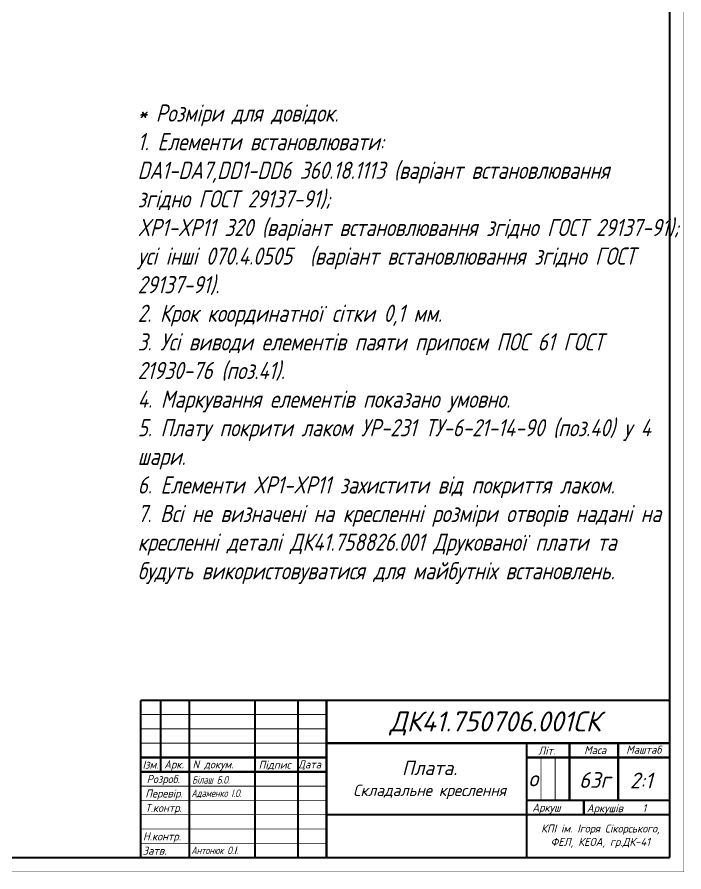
# Paper-space layout 'Layout1' of a CAD drawing. Header units: millimetres. Extents: x 0 to 841, y 0 to 594.
# Drawn here: x 607.8 to 841.1, y 0 to 298.9 of the extents above; entities that cross this region are included whole.
import ezdxf

# ---------------------------------------------------------------- set-up
doc = ezdxf.new("R2010")
doc.units = ezdxf.units.MM
doc.layers.get('0').update_dxf_attribs({"lineweight": 50})
doc.styles.add('Gost', font='gost_type_0.ttf', dxfattribs={"oblique": 15})
doc.styles.add('GOST-2.304_Type-B_italic', font='GOST Common Italic.ttf')

psp = doc.layouts.get("Layout1")

# ---------------------------------------------------------------- linework, layer by layer
at = {"color": 18, "lineweight": 40, "true_color": 0x000000}
for points, const_width in [([(0.05, 594.007), (841.007, 594.007), (841.007, 0.05), (0.05, 0.05), (0.05, 594.007)], 0.0991), ([(836.05, 5.007), (836.05, 589.007)], 0.749), ([(836.05, 60.007), (651.05, 60.007)], 0.749), ([(651.05, 60.007), (651.05, 5.007)], 0.749), ([(658.05, 60.007), (658.05, 35.007)], 0.749), ([(668.05, 5.007), (668.05, 60.007)], 0.749), ([(691.05, 60.007), (691.05, 5.007)], 0.749), ([(706.05, 5.007), (706.05, 60.007)], 0.749), ([(716.05, 60.007), (716.05, 5.007)], 0.749), ([(716.05, 55.007), (651.05, 55.007)], 0.3), ([(651.05, 50.007), (716.05, 50.007)], 0.3), ([(716.05, 45.007), (651.05, 45.007)], 0.3), ([(716.05, 45.007), (836.05, 45.007)], 0.749), ([(786.05, 45.007), (786.05, 5.007)], 0.749), ([(801.05, 25.007), (801.05, 45.007)], 0.749), ([(818.05, 45.007), (818.05, 25.007)], 0.749), ([(716.05, 40.007), (651.05, 40.007)], 0.749), ([(836.05, 40.007), (786.05, 40.007)], 0.749), ([(791.05, 25.007), (791.05, 40.007)], 0.3), ([(796.05, 40.007), (796.05, 25.007)], 0.3), ([(651.05, 35.007), (716.05, 35.007)], 0.749), ([(651.05, 30.007), (716.05, 30.007)], 0.3), ([(716.05, 25.007), (651.05, 25.007)], 0.3), ([(786.05, 25.007), (836.05, 25.007)], 0.749), ([(806.05, 25.007), (806.05, 20.007)], 0.749), ([(651.05, 20.007), (716.05, 20.007)], 0.3), ([(836.05, 20.007), (716.05, 20.007)], 0.749), ([(716.05, 15.007), (651.05, 15.007)], 0.3), ([(651.05, 10.007), (716.05, 10.007)], 0.3), ([(836.05, 5.007), (8.05, 5.007)], 0.749)]:
    psp.add_lwpolyline(points, dxfattribs=dict(at, const_width=const_width))

# ---------------------------------------------------------------- texts
at = {"color": 18, "lineweight": 30, "true_color": 0x000000, "insert": (649.997, 268.318), "char_height": 6, "attachment_point": 1, "style": 'Gost'}
psp.add_mtext_dynamic_manual_height_columns('{\\fGOST type A|b0|i0|c204|p34;* Розміри для довідок.\\P1. Елементи встановлювати: \\PDA1-DA7,DD1-DD6 360.18.1113 (варіант встановлювання згідно ГОСТ 29137-91);  \\PXP1-XP11 320 (варіант встановлювання згідно ГОСТ 29137-91);\\Pусі інші 070.4.0505  (варіант встановлювання згідно ГОСТ 29137-91).\\P2. Крок координатної сітки 0,1 мм.\\P3. Усі виводи елементів паяти припоєм ПОС 61 ГОСТ 21930-76 (поз.41).\\P4. Маркування елементів показано умовно.\\P5. Плату покрити лаком УР-231 ТУ-6-21-14-90 (поз.40) у 4 шари.\\P6. Елементи XP1-XP11 захистити від покриття лаком.\\P7. Всі не визначені на кресленні розміри отворів надані на кресленні деталі ДК41.758826.001 Друкованої плати та будуть використовуватися для майбутніх встановлень.\\P }', width=183.54897, gutter_width=12.5, heights=[0], dxfattribs=at)
at = {"color": 18, "true_color": 0x000000, "attachment_point": 1}
for s, width, heights, insert, char_height, style in [('\\pxqc;{\\fGOST type B|b0|i1|c204|p34;ДК41.750706.001СК}', 120, [19.892], (714.999, 56.102), 7, 'GOST-2.304_Type-B_italic'), ('\\pxqc;{\\fGOST type B|b0|i1|c204|p34;Літ.}', 17.43543, [0], (784.37, 43.806), 2.8, 'GOST-2.304_Type-B_italic'), ('\\pxqc;{\\fGOST type B|b0|i1|c204|p34;Маса}', 17.43543, [0], (801.312, 44.006), 2.8, 'GOST-2.304_Type-B_italic'), ('\\pxqc;{\\fGOST type B|b0|i1|c204|p34;Маштаб}', 17.43543, [0], (818.312, 44.139), 2.8, 'GOST-2.304_Type-B_italic'), ('{\\fGOST type B|b0|i1|c204|p34;Ізм.}', 9.99997, [0], (651.719, 38.889), 2.8, 'GOST-2.304_Type-B_italic'), ('{\\fGOST type B|b0|i1|c204|p34;Арк.}', 9.99997, [0], (659.242, 38.972), 2.8, 'GOST-2.304_Type-B_italic'), ('{\\fGOST type B|b0|i1|c204|p34;N докум.}', 18.27512, [0], (669.192, 38.972), 2.8, 'GOST-2.304_Type-B_italic'), ('{\\fGOST type B|b0|i1|c204|p34;Підпис}', 9.99997, [0], (692.309, 38.852), 2.8, 'GOST-2.304_Type-B_italic'), ('{\\fGOST type B|b0|i1|c204|p34;Дата}', 9.99997, [0], (706.102, 38.997), 2.8, 'GOST-2.304_Type-B_italic'), ('\\pxqc;{\\fGOST type B|b0|i1|c204|p34;\\H1.4286x;Плата.\\H0.7x; \\P\\H1.1429x;Складальне креслення}', 70.00008, [0], (717.101, 38.867), 3.5, 'GOST-2.304_Type-B_italic'), ('{\\fGOST type B|b0|i1|c204|p34;Розроб.}', 9.99997, [0], (653.158, 33.873), 2.8, 'GOST-2.304_Type-B_italic'), ('Білаш Б.О.', 25.78352, [3.305], (669.047, 33.476), 2.6, 'Gost'), ('\\pxqc;{\\fGOST type B|b0|i1|c204|p34;о}', 6.24713, [0], (785.252, 35.404), 5.5, 'GOST-2.304_Type-B_italic'), ('\\pxqc;{\\fGOST type B|b0|i1|c0|p34;63\\fGOST type B|b0|i1|c204|p34;г}', 17.43543, [0], (801.132, 34.882), 5.5, 'GOST-2.304_Type-B_italic'), ('{\\fGOST type B|b0|i1|c204|p34;2:1}', 17.43543, [0], (822.181, 34.713), 5.5, 'GOST-2.304_Type-B_italic'), ('{\\fGOST type B|b0|i1|c204|p34;Перевір.}', 9.99997, [0], (652.664, 28.812), 2.8, 'GOST-2.304_Type-B_italic'), ('Адаменко І.О.', 23.33273, [0], (668.799, 28.812), 2.6, 'Gost'), ('{\\fGOST type B|b0|i1|c204|p34;Т.контр.}', 9.99997, [0], (652.637, 23.773), 2.8, 'GOST-2.304_Type-B_italic'), ('{\\fGOST type B|b0|i1|c204|p34; Аркуш }', 19.03943, [0], (786.312, 23.873), 2.8, 'GOST-2.304_Type-B_italic'), ('{\\fGOST type B|b0|i1|c204|p34;Аркушів    1}', 28.47472, [0], (807.084, 23.68), 2.8, 'GOST-2.304_Type-B_italic'), ('\\pxqc;{\\fGOST type B|b0|i1|c204|p34;КПІ ім. Ігоря Сікорського, \\PФЕЛ, КЕОА, гр.ДК-41}', 53.32719, [9.746], (785.165, 16.561), 2.8, 'GOST-2.304_Type-B_italic'), ('{\\fGOST type B|b0|i1|c204|p34;Н.контр.}', 15.37639, [0], (651.858, 13.811), 2.8, 'GOST-2.304_Type-B_italic'), ('{\\fGOST type B|b0|i1|c204|p34;Затв.}', 9.99997, [0], (651.782, 8.811), 2.8, 'GOST-2.304_Type-B_italic'), ('Антонюк О.{\\fArial|b0|i0|c204|p34;І}.', 25.50532, [0], (668.745, 8.811), 2.6, 'Gost')]:
    psp.add_mtext_dynamic_manual_height_columns(s, width=width, gutter_width=25, heights=heights, dxfattribs=dict(at, insert=insert, char_height=char_height, style=style))

doc.saveas('drawing.dxf')
